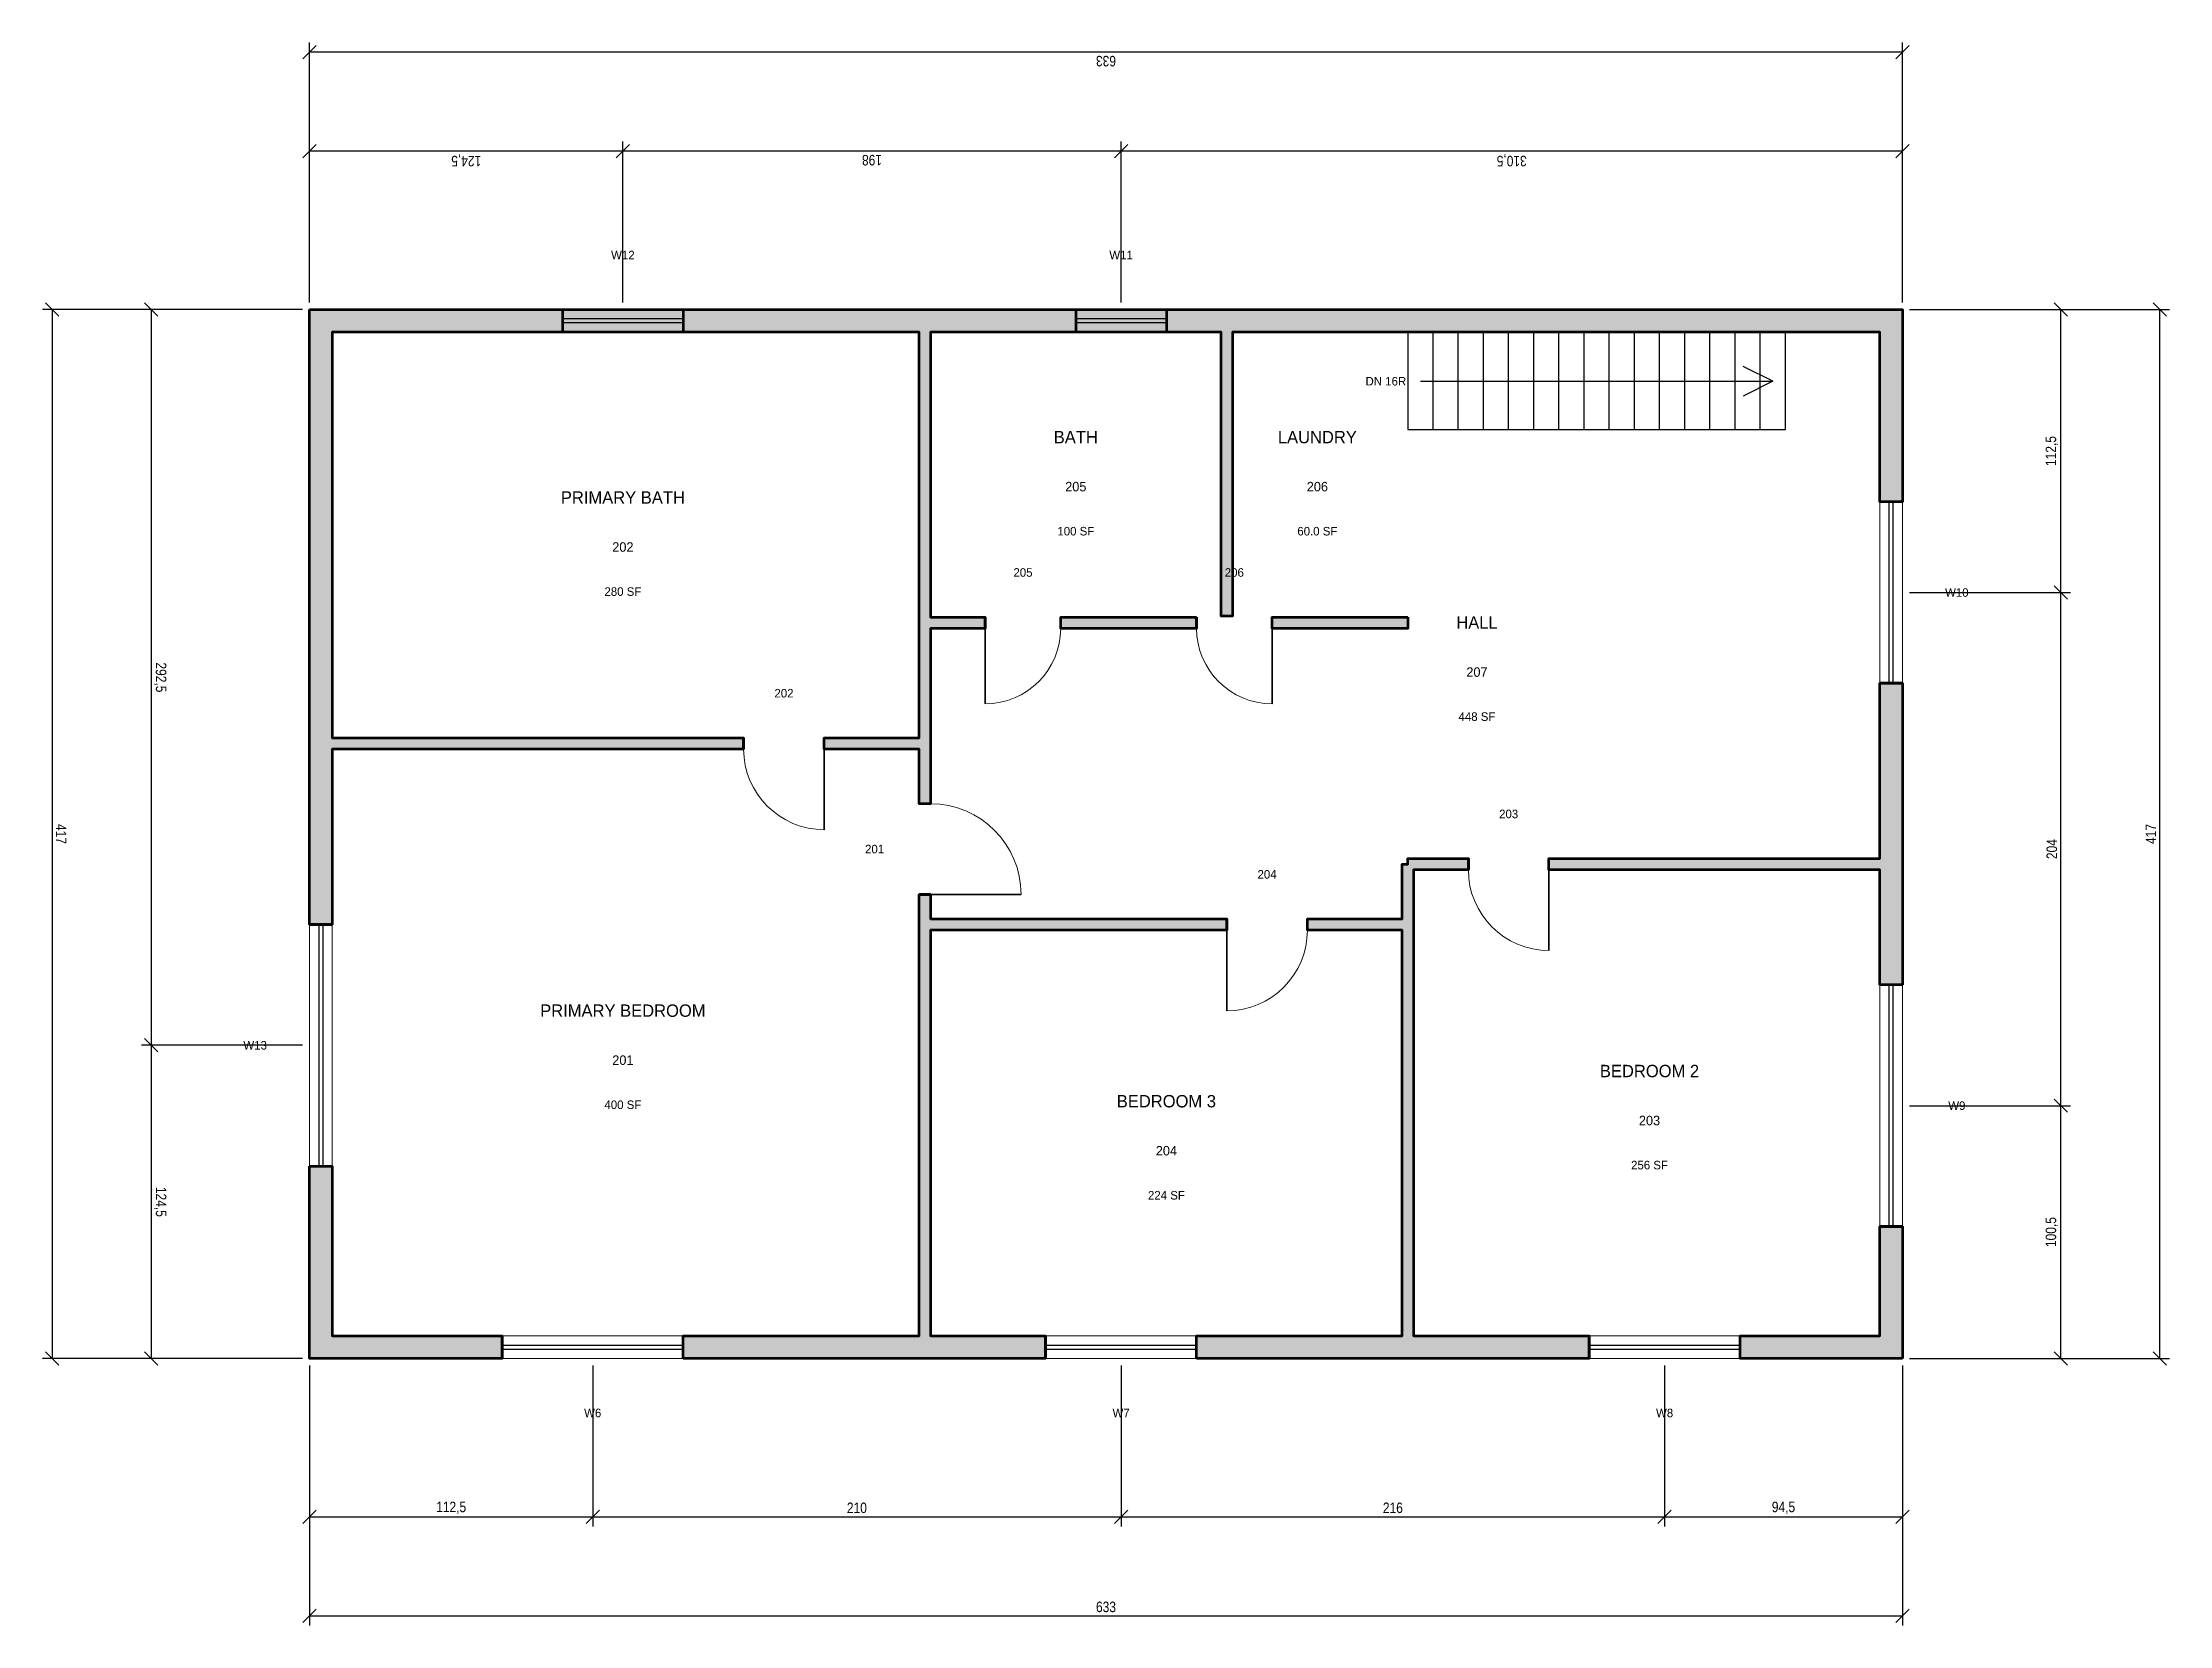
# Model space of a CAD drawing. Header units: inches. Extents: x -111 to 735, y -111 to 519.
import ezdxf
from ezdxf.enums import TextEntityAlignment as Align

# ---------------------------------------------------------------- set-up
doc = ezdxf.new("R2010")
doc.units = ezdxf.units.IN
doc.header["$MEASUREMENT"] = 0
for name, color, linetype, lineweight in [('A-ANNO-DIMS', 1, 'CONTINUOUS', 18), ('A-ANNO-SYMB', 7, 'CONTINUOUS', 25), ('A-ANNO-TEXT', 7, 'CONTINUOUS', 25), ('A-DOOR', 2, 'CONTINUOUS', 35), ('A-DOOR-SWNG', 2, 'CONTINUOUS', 13), ('A-FLOR-IDEN', 7, 'CONTINUOUS', 18), ('A-FLOR-STRS', 3, 'CONTINUOUS', 25), ('A-GLAZ', 4, 'CONTINUOUS', 25), ('A-GLAZ-SILL', 4, 'CONTINUOUS', 18), ('A-WALL', 7, 'CONTINUOUS', 70), ('A-WALL-PATT', 8, 'CONTINUOUS', 0)]:
    doc.layers.add(name, color=color, linetype=linetype, lineweight=lineweight)
doc.styles.add('OpenSansCondensed-Light', font='OpenSansCondensed-Light.ttf')
doc.dimstyles.new('ARCHKIT', dxfattribs={"dimtxt": 4.15748, "dimasz": 2.5, "dimexe": 3.779528, "dimexo": 2.834646, "dimgap": 1.511811, "dimtad": 1, "dimdec": 4, "dimlunit": 4, "dimtsz": 2.645669, "dimcen": 2.5, "dimazin": 3, "dimtfac": 1, "dimtmove": 0, "dimatfit": 3})

# ---------------------------------------------------------------- blocks, each defined once
blk = doc.blocks.new('_OBLIQUE')
at = {"color": 0, "linetype": 'BYBLOCK'}
blk.add_line((-0.5, -0.5), (0.5, 0.5), dxfattribs=at)
blk = doc.blocks.new('*D1')
for p, q in [((-4.5, -7.33), (-4.5, -110.64)), ((628.5, -7.33), (628.5, -110.64)), ((-4.5, -106.86), (628.5, -106.86))]:
    blk.add_line(p, q)
at = {"layer": 'Defpoints'}
for p in [(-4.5, -4.5), (628.5, -4.5), (-4.5, -106.86)]:
    blk.add_point(p, dxfattribs=at)
at = {"layer": 'A-ANNO-DIMS', "xscale": 5.291338582677165, "yscale": 5.291338582677165}
for p in [(-4.5, -106.86), (628.5, -106.86)]:
    blk.add_blockref('_OBLIQUE', p, dxfattribs=at)
at = {"layer": 'A-ANNO-DIMS', "insert": (312, -103.27), "char_height": 4.157, "attachment_point": 5, "style": 'OpenSansCondensed-Light'}
blk.add_mtext('633', dxfattribs=at)
blk = doc.blocks.new('*D2')
for p, q in [((-4.5, -7.33), (-4.5, -71.27)), ((108, -7.33), (108, -71.27)), ((-4.5, -67.49), (108, -67.49))]:
    blk.add_line(p, q)
at = {"layer": 'Defpoints'}
for p in [(-4.5, -4.5), (108, -4.5), (-4.5, -67.49)]:
    blk.add_point(p, dxfattribs=at)
at = {"layer": 'A-ANNO-DIMS', "xscale": 5.291338582677165, "yscale": 5.291338582677165}
for p in [(-4.5, -67.49), (108, -67.49)]:
    blk.add_blockref('_OBLIQUE', p, dxfattribs=at)
at = {"layer": 'A-ANNO-DIMS', "insert": (51.75, -63.9), "char_height": 4.157, "attachment_point": 5, "style": 'OpenSansCondensed-Light'}
blk.add_mtext('112,5', dxfattribs=at)
blk = doc.blocks.new('*D3')
for p, q in [((108, -7.33), (108, -71.27)), ((318, -7.33), (318, -71.27)), ((108, -67.49), (318, -67.49))]:
    blk.add_line(p, q)
at = {"layer": 'Defpoints'}
for p in [(108, -4.5), (318, -4.5), (108, -67.49)]:
    blk.add_point(p, dxfattribs=at)
at = {"layer": 'A-ANNO-DIMS', "xscale": 5.291338582677165, "yscale": 5.291338582677165}
for p in [(108, -67.49), (318, -67.49)]:
    blk.add_blockref('_OBLIQUE', p, dxfattribs=at)
at = {"layer": 'A-ANNO-DIMS', "insert": (213, -63.9), "char_height": 4.157, "attachment_point": 5, "style": 'OpenSansCondensed-Light'}
blk.add_mtext('210', dxfattribs=at)
blk = doc.blocks.new('*D4')
for p, q in [((318, -7.33), (318, -71.27)), ((534, -7.33), (534, -71.27)), ((318, -67.49), (534, -67.49))]:
    blk.add_line(p, q)
at = {"layer": 'Defpoints'}
for p in [(318, -4.5), (534, -4.5), (318, -67.49)]:
    blk.add_point(p, dxfattribs=at)
at = {"layer": 'A-ANNO-DIMS', "xscale": 5.291338582677165, "yscale": 5.291338582677165}
for p in [(318, -67.49), (534, -67.49)]:
    blk.add_blockref('_OBLIQUE', p, dxfattribs=at)
at = {"layer": 'A-ANNO-DIMS', "insert": (426, -63.9), "char_height": 4.157, "attachment_point": 5, "style": 'OpenSansCondensed-Light'}
blk.add_mtext('216', dxfattribs=at)
blk = doc.blocks.new('*D5')
for p, q in [((534, -7.33), (534, -71.27)), ((628.5, -7.33), (628.5, -71.27)), ((534, -67.49), (628.5, -67.49))]:
    blk.add_line(p, q)
at = {"layer": 'Defpoints'}
for p in [(534, -4.5), (628.5, -4.5), (534, -67.49)]:
    blk.add_point(p, dxfattribs=at)
at = {"layer": 'A-ANNO-DIMS', "xscale": 5.291338582677165, "yscale": 5.291338582677165}
for p in [(534, -67.49), (628.5, -67.49)]:
    blk.add_blockref('_OBLIQUE', p, dxfattribs=at)
at = {"layer": 'A-ANNO-DIMS', "insert": (581.25, -63.9), "char_height": 4.157, "attachment_point": 5, "style": 'OpenSansCondensed-Light'}
blk.add_mtext('94,5', dxfattribs=at)
blk = doc.blocks.new('*D6')
for p, q in [((631.33, 412.5), (734.64, 412.5)), ((730.86, -4.5), (730.86, 412.5)), ((631.33, -4.5), (734.64, -4.5))]:
    blk.add_line(p, q)
at = {"layer": 'Defpoints'}
for p in [(628.5, 412.5), (628.5, -4.5), (730.86, -4.5)]:
    blk.add_point(p, dxfattribs=at)
at = {"layer": 'A-ANNO-DIMS', "xscale": 5.291338582677165, "yscale": 5.291338582677165, "rotation": 90}
for p in [(730.86, 412.5), (730.86, -4.5)]:
    blk.add_blockref('_OBLIQUE', p, dxfattribs=at)
at = {"layer": 'A-ANNO-DIMS', "insert": (727.27, 204), "char_height": 4.157, "attachment_point": 5, "rotation": 90, "style": 'OpenSansCondensed-Light'}
blk.add_mtext('417', dxfattribs=at)
blk = doc.blocks.new('*D7')
for p, q in [((631.33, 96), (695.27, 96)), ((691.49, -4.5), (691.49, 96)), ((631.33, -4.5), (695.27, -4.5))]:
    blk.add_line(p, q)
at = {"layer": 'Defpoints'}
for p in [(628.5, 96), (628.5, -4.5), (691.49, -4.5)]:
    blk.add_point(p, dxfattribs=at)
at = {"layer": 'A-ANNO-DIMS', "xscale": 5.291338582677165, "yscale": 5.291338582677165, "rotation": 90}
for p in [(691.49, 96), (691.49, -4.5)]:
    blk.add_blockref('_OBLIQUE', p, dxfattribs=at)
at = {"layer": 'A-ANNO-DIMS', "insert": (687.9, 45.75), "char_height": 4.157, "attachment_point": 5, "rotation": 90, "style": 'OpenSansCondensed-Light'}
blk.add_mtext('100,5', dxfattribs=at)
blk = doc.blocks.new('*D8')
for p, q in [((631.33, 300), (695.27, 300)), ((691.49, 96), (691.49, 300)), ((631.33, 96), (695.27, 96))]:
    blk.add_line(p, q)
at = {"layer": 'Defpoints'}
for p in [(628.5, 300), (628.5, 96), (691.49, 96)]:
    blk.add_point(p, dxfattribs=at)
at = {"layer": 'A-ANNO-DIMS', "xscale": 5.291338582677165, "yscale": 5.291338582677165, "rotation": 90}
for p in [(691.49, 300), (691.49, 96)]:
    blk.add_blockref('_OBLIQUE', p, dxfattribs=at)
at = {"layer": 'A-ANNO-DIMS', "insert": (687.9, 198), "char_height": 4.157, "attachment_point": 5, "rotation": 90, "style": 'OpenSansCondensed-Light'}
blk.add_mtext('204', dxfattribs=at)
blk = doc.blocks.new('*D9')
for p, q in [((631.33, 412.5), (695.27, 412.5)), ((691.49, 300), (691.49, 412.5)), ((631.33, 300), (695.27, 300))]:
    blk.add_line(p, q)
at = {"layer": 'Defpoints'}
for p in [(628.5, 412.5), (628.5, 300), (691.49, 300)]:
    blk.add_point(p, dxfattribs=at)
at = {"layer": 'A-ANNO-DIMS', "xscale": 5.291338582677165, "yscale": 5.291338582677165, "rotation": 90}
for p in [(691.49, 412.5), (691.49, 300)]:
    blk.add_blockref('_OBLIQUE', p, dxfattribs=at)
at = {"layer": 'A-ANNO-DIMS', "insert": (687.9, 356.25), "char_height": 4.157, "attachment_point": 5, "rotation": 90, "style": 'OpenSansCondensed-Light'}
blk.add_mtext('112,5', dxfattribs=at)
blk = doc.blocks.new('*D10')
for p, q in [((-4.5, 415.33), (-4.5, 518.64)), ((628.5, 415.33), (628.5, 518.64)), ((628.5, 514.86), (-4.5, 514.86))]:
    blk.add_line(p, q)
at = {"layer": 'Defpoints'}
for p in [(628.5, 514.86), (-4.5, 412.5), (628.5, 412.5)]:
    blk.add_point(p, dxfattribs=at)
at = {"layer": 'A-ANNO-DIMS', "xscale": 5.291338582677165, "yscale": 5.291338582677165, "rotation": 180}
for p in [(-4.5, 514.86), (628.5, 514.86)]:
    blk.add_blockref('_OBLIQUE', p, dxfattribs=at)
at = {"layer": 'A-ANNO-DIMS', "insert": (312, 511.27), "char_height": 4.157, "attachment_point": 5, "rotation": 180, "style": 'OpenSansCondensed-Light'}
blk.add_mtext('633', dxfattribs=at)
blk = doc.blocks.new('*D11')
for p, q in [((318, 415.33), (318, 479.27)), ((628.5, 475.49), (318, 475.49)), ((628.5, 415.33), (628.5, 479.27))]:
    blk.add_line(p, q)
at = {"layer": 'Defpoints'}
for p in [(628.5, 475.49), (318, 412.5), (628.5, 412.5)]:
    blk.add_point(p, dxfattribs=at)
at = {"layer": 'A-ANNO-DIMS', "xscale": 5.291338582677165, "yscale": 5.291338582677165, "rotation": 180}
for p in [(318, 475.49), (628.5, 475.49)]:
    blk.add_blockref('_OBLIQUE', p, dxfattribs=at)
at = {"layer": 'A-ANNO-DIMS', "insert": (473.25, 471.9), "char_height": 4.157, "attachment_point": 5, "rotation": 180, "style": 'OpenSansCondensed-Light'}
blk.add_mtext('310,5', dxfattribs=at)
blk = doc.blocks.new('*D12')
for p, q in [((120, 415.33), (120, 479.27)), ((318, 475.49), (120, 475.49)), ((318, 415.33), (318, 479.27))]:
    blk.add_line(p, q)
at = {"layer": 'Defpoints'}
for p in [(318, 475.49), (120, 412.5), (318, 412.5)]:
    blk.add_point(p, dxfattribs=at)
at = {"layer": 'A-ANNO-DIMS', "xscale": 5.291338582677165, "yscale": 5.291338582677165, "rotation": 180}
for p in [(120, 475.49), (318, 475.49)]:
    blk.add_blockref('_OBLIQUE', p, dxfattribs=at)
at = {"layer": 'A-ANNO-DIMS', "insert": (219, 471.9), "char_height": 4.157, "attachment_point": 5, "rotation": 180, "style": 'OpenSansCondensed-Light'}
blk.add_mtext('198', dxfattribs=at)
blk = doc.blocks.new('*D13')
for p, q in [((-4.5, 415.33), (-4.5, 479.27)), ((120, 475.49), (-4.5, 475.49)), ((120, 415.33), (120, 479.27))]:
    blk.add_line(p, q)
at = {"layer": 'Defpoints'}
for p in [(120, 475.49), (-4.5, 412.5), (120, 412.5)]:
    blk.add_point(p, dxfattribs=at)
at = {"layer": 'A-ANNO-DIMS', "xscale": 5.291338582677165, "yscale": 5.291338582677165, "rotation": 180}
for p in [(-4.5, 475.49), (120, 475.49)]:
    blk.add_blockref('_OBLIQUE', p, dxfattribs=at)
at = {"layer": 'A-ANNO-DIMS', "insert": (57.75, 471.9), "char_height": 4.157, "attachment_point": 5, "rotation": 180, "style": 'OpenSansCondensed-Light'}
blk.add_mtext('124,5', dxfattribs=at)
blk = doc.blocks.new('*D14')
for p, q in [((-7.33, 412.5), (-110.64, 412.5)), ((-106.86, 412.5), (-106.86, -4.5)), ((-7.33, -4.5), (-110.64, -4.5))]:
    blk.add_line(p, q)
at = {"layer": 'Defpoints'}
for p in [(-106.86, 412.5), (-4.5, 412.5), (-4.5, -4.5)]:
    blk.add_point(p, dxfattribs=at)
at = {"layer": 'A-ANNO-DIMS', "xscale": 5.291338582677165, "yscale": 5.291338582677165, "rotation": -90}
for p in [(-106.86, 412.5), (-106.86, -4.5)]:
    blk.add_blockref('_OBLIQUE', p, dxfattribs=at)
at = {"layer": 'A-ANNO-DIMS', "insert": (-103.27, 204), "char_height": 4.157, "attachment_point": 5, "rotation": 270, "style": 'OpenSansCondensed-Light'}
blk.add_mtext('417', dxfattribs=at)
blk = doc.blocks.new('*D15')
for p, q in [((-7.33, 412.5), (-71.27, 412.5)), ((-67.49, 412.5), (-67.49, 120)), ((-7.33, 120), (-71.27, 120))]:
    blk.add_line(p, q)
at = {"layer": 'Defpoints'}
for p in [(-67.49, 412.5), (-4.5, 412.5), (-4.5, 120)]:
    blk.add_point(p, dxfattribs=at)
at = {"layer": 'A-ANNO-DIMS', "xscale": 5.291338582677165, "yscale": 5.291338582677165, "rotation": -90}
for p in [(-67.49, 412.5), (-67.49, 120)]:
    blk.add_blockref('_OBLIQUE', p, dxfattribs=at)
at = {"layer": 'A-ANNO-DIMS', "insert": (-63.9, 266.25), "char_height": 4.157, "attachment_point": 5, "rotation": 270, "style": 'OpenSansCondensed-Light'}
blk.add_mtext('292,5', dxfattribs=at)
blk = doc.blocks.new('*D16')
for p, q in [((-7.33, 120), (-71.27, 120)), ((-67.49, 120), (-67.49, -4.5)), ((-7.33, -4.5), (-71.27, -4.5))]:
    blk.add_line(p, q)
at = {"layer": 'Defpoints'}
for p in [(-67.49, 120), (-4.5, 120), (-4.5, -4.5)]:
    blk.add_point(p, dxfattribs=at)
at = {"layer": 'A-ANNO-DIMS', "xscale": 5.291338582677165, "yscale": 5.291338582677165, "rotation": -90}
for p in [(-67.49, 120), (-67.49, -4.5)]:
    blk.add_blockref('_OBLIQUE', p, dxfattribs=at)
at = {"layer": 'A-ANNO-DIMS', "insert": (-63.9, 57.75), "char_height": 4.157, "attachment_point": 5, "rotation": 270, "style": 'OpenSansCondensed-Light'}
blk.add_mtext('124,5', dxfattribs=at)

msp = doc.modelspace()

# ---------------------------------------------------------------- hatches: boundary and pattern name
at = {"layer": 'A-WALL-PATT'}
for points in [[(-4.5, 412.5), (628.5, 412.5), (628.5, 336), (619.5, 336), (619.5, 403.5), (362.25, 403.5), (362.25, 290.6437), (357.75, 290.6437), (357.75, 403.5), (242.25, 403.5), (242.25, 290.25), (264, 290.25), (264, 285.75), (242.25, 285.75), (242.25, 216), (237.75, 216), (237.75, 237.75), (200.04, 237.75), (200.04, 242.25), (237.75, 242.25), (237.75, 403.5), (4.5, 403.5), (4.5, 242.25), (168, 242.25), (168, 237.75), (4.5, 237.75), (4.5, 168), (-4.5, 168), (-4.5, 412.5)], [(348, 290.25), (348, 285.75), (294, 285.75), (294, 290.25), (348, 290.25)], [(432, 290.25), (432, 285.75), (378, 285.75), (378, 290.25), (432, 290.25)], [(628.5, 144), (619.5, 144), (619.5, 189.75), (488.04, 189.75), (488.04, 194.25), (619.5, 194.25), (619.5, 264), (628.5, 264), (628.5, 144)], [(348, -4.5), (348, 4.5), (429.75, 4.5), (429.75, 165.75), (392.04, 165.75), (392.04, 170.25), (429.75, 170.25), (429.75, 192), (432, 192), (432, 194.25), (456, 194.25), (456, 189.75), (434.25, 189.75), (434.25, 4.5), (504, 4.5), (504, -4.5), (348, -4.5)], [(144, -4.5), (144, 4.5), (237.75, 4.5), (237.75, 180), (242.25, 180), (242.25, 170.25), (360, 170.25), (360, 165.75), (242.25, 165.75), (242.25, 4.5), (288, 4.5), (288, -4.5), (144, -4.5)], [(-4.5, 72), (4.5, 72), (4.5, 4.5), (72, 4.5), (72, -4.5), (-4.5, -4.5), (-4.5, 72)], [(628.5, -4.5), (564, -4.5), (564, 4.5), (619.5, 4.5), (619.5, 48), (628.5, 48), (628.5, -4.5)]]:
    msp.add_hatch(color=256, dxfattribs=at).paths.add_polyline_path(points)

# ---------------------------------------------------------------- linework, layer by layer
at = {"layer": 'A-DOOR'}
for points in [[(264, 285.75), (264, 255.75)], [(378, 285.75), (378, 255.75)], [(200.04, 237.75), (200.04, 205.71)], [(488.04, 189.75), (488.04, 157.71)], [(242.25, 180), (278.25, 180)], [(360, 165.75), (360, 133.71)]]:
    msp.add_lwpolyline(points, dxfattribs=at)
at = {"layer": 'A-DOOR-SWNG'}
for centre, radius, start, end in [((264, 285.75), 30, -90, 0), ((378, 285.75), 30, 180, 270), ((200.04, 237.75), 32.04, 180, 270), ((242.25, 180), 36, 0, 90), ((488.04, 189.75), 32.04, 180, 270), ((360, 165.75), 32.04, -90, 0)]:
    msp.add_arc(centre, radius, start, end, dxfattribs=at)
at = {"layer": 'A-FLOR-STRS'}
msp.add_lwpolyline([(432, 364.8), (581.994, 364.8), (581.994, 403.2), (432, 403.2)], close=True, dxfattribs=at)
for points in [[(441.9996, 364.8), (441.9996, 403.2)], [(451.9992, 364.8), (451.9992, 403.2)], [(461.9988, 364.8), (461.9988, 403.2)], [(471.9984, 364.8), (471.9984, 403.2)], [(481.998, 364.8), (481.998, 403.2)], [(491.9976, 364.8), (491.9976, 403.2)], [(501.9972, 364.8), (501.9972, 403.2)], [(511.9968, 364.8), (511.9968, 403.2)], [(521.9964, 364.8), (521.9964, 403.2)], [(531.996, 364.8), (531.996, 403.2)], [(541.9956, 364.8), (541.9956, 403.2)], [(551.9952, 364.8), (551.9952, 403.2)], [(561.9948, 364.8), (561.9948, 403.2)], [(571.9944, 364.8), (571.9944, 403.2)], [(576.9942, 384), (565.18318, 389.90551)], [(436.9998, 384), (576.9942, 384)], [(576.9942, 384), (565.18318, 378.09449)]]:
    msp.add_lwpolyline(points, dxfattribs=at)
at = {"layer": 'A-GLAZ'}
for points in [[(144, 408.7874), (96, 408.7874)], [(144, 407.2126), (96, 407.2126)], [(336, 408.7874), (300, 408.7874)], [(336, 407.2126), (300, 407.2126)], [(623.2126, 264), (623.2126, 336)], [(624.7874, 264), (624.7874, 336)], [(-0.7874, 168), (-0.7874, 72)], [(0.7874, 168), (0.7874, 72)], [(623.2126, 48), (623.2126, 144)], [(624.7874, 48), (624.7874, 144)], [(72, 0.7874), (144, 0.7874)], [(288, 0.7874), (348, 0.7874)], [(504, 0.7874), (564, 0.7874)], [(72, -0.7874), (144, -0.7874)], [(288, -0.7874), (348, -0.7874)], [(504, -0.7874), (564, -0.7874)]]:
    msp.add_lwpolyline(points, dxfattribs=at)
at = {"layer": 'A-GLAZ-SILL'}
for points in [[(144, 412.5), (96, 412.5)], [(336, 412.5), (300, 412.5)], [(144, 403.5), (96, 403.5)], [(336, 403.5), (300, 403.5)], [(619.5, 264), (619.5, 336)], [(628.5, 264), (628.5, 336)], [(-4.5, 168), (-4.5, 72)], [(4.5, 168), (4.5, 72)], [(619.5, 48), (619.5, 144)], [(628.5, 48), (628.5, 144)], [(72, 4.5), (144, 4.5)], [(288, 4.5), (348, 4.5)], [(504, 4.5), (564, 4.5)], [(72, -4.5), (144, -4.5)], [(288, -4.5), (348, -4.5)], [(504, -4.5), (564, -4.5)]]:
    msp.add_lwpolyline(points, dxfattribs=at)
at = {"layer": 'A-WALL'}
for points in [[(-4.5, 412.5), (628.5, 412.5), (628.5, 336), (619.5, 336), (619.5, 403.5), (362.25, 403.5), (362.25, 290.6437), (357.75, 290.6437), (357.75, 403.5), (242.25, 403.5), (242.25, 290.25), (264, 290.25), (264, 285.75), (242.25, 285.75), (242.25, 216), (237.75, 216), (237.75, 237.75), (200.04, 237.75), (200.04, 242.25), (237.75, 242.25), (237.75, 403.5), (4.5, 403.5), (4.5, 242.25), (168, 242.25), (168, 237.75), (4.5, 237.75), (4.5, 168), (-4.5, 168), (-4.5, 412.5)], [(348, 290.25), (348, 285.75), (294, 285.75), (294, 290.25), (348, 290.25)], [(432, 290.25), (432, 285.75), (378, 285.75), (378, 290.25), (432, 290.25)], [(628.5, 144), (619.5, 144), (619.5, 189.75), (488.04, 189.75), (488.04, 194.25), (619.5, 194.25), (619.5, 264), (628.5, 264), (628.5, 144)], [(348, -4.5), (348, 4.5), (429.75, 4.5), (429.75, 165.75), (392.04, 165.75), (392.04, 170.25), (429.75, 170.25), (429.75, 192), (432, 192), (432, 194.25), (456, 194.25), (456, 189.75), (434.25, 189.75), (434.25, 4.5), (504, 4.5), (504, -4.5), (348, -4.5)], [(144, -4.5), (144, 4.5), (237.75, 4.5), (237.75, 180), (242.25, 180), (242.25, 170.25), (360, 170.25), (360, 165.75), (242.25, 165.75), (242.25, 4.5), (288, 4.5), (288, -4.5), (144, -4.5)], [(-4.5, 72), (4.5, 72), (4.5, 4.5), (72, 4.5), (72, -4.5), (-4.5, -4.5), (-4.5, 72)], [(628.5, -4.5), (564, -4.5), (564, 4.5), (619.5, 4.5), (619.5, 48), (628.5, 48), (628.5, -4.5)]]:
    msp.add_lwpolyline(points, close=True, dxfattribs=at)
for points in [[(96, 412.5), (96, 403.5)], [(144, 412.5), (144, 403.5)], [(300, 412.5), (300, 403.5)], [(336, 412.5), (336, 403.5)], [(628.5, 336), (619.5, 336)], [(264, 285.75), (264, 290.25)], [(294, 285.75), (294, 290.25)], [(348, 285.75), (348, 290.25)], [(378, 285.75), (378, 290.25)], [(628.5, 264), (619.5, 264)], [(168, 237.75), (168, 242.25)], [(200.04, 237.75), (200.04, 242.25)], [(242.25, 216), (237.75, 216)], [(456, 189.75), (456, 194.25)], [(488.04, 189.75), (488.04, 194.25)], [(242.25, 180), (237.75, 180)], [(360, 165.75), (360, 170.25)], [(392.04, 165.75), (392.04, 170.25)], [(-4.5, 168), (4.5, 168)], [(628.5, 144), (619.5, 144)], [(-4.5, 72), (4.5, 72)], [(628.5, 48), (619.5, 48)], [(72, -4.5), (72, 4.5)], [(144, -4.5), (144, 4.5)], [(288, -4.5), (288, 4.5)], [(348, -4.5), (348, 4.5)], [(504, -4.5), (504, 4.5)], [(564, -4.5), (564, 4.5)]]:
    msp.add_lwpolyline(points, dxfattribs=at)

# ---------------------------------------------------------------- texts
at = {"layer": 'A-ANNO-SYMB'}
for s, p in [('W12', (120, 434.15354)), ('W11', (318, 434.15354)), ('205', (279, 307.96654)), ('206', (363, 307.96654)), ('W10', (650.15354, 300)), ('202', (184.02, 259.96654)), ('203', (472.02, 211.96654)), ('201', (220.03346, 198)), ('204', (376.02, 187.96654)), ('W13', (-26.15354, 120)), ('W9', (650.15354, 96)), ('W6', (108, -26.15354)), ('W7', (318, -26.15354)), ('W8', (534, -26.15354))]:
    msp.add_text(s, height=3.401575, dxfattribs=at).set_placement(p, align=Align.MIDDLE_CENTER)
at = {"layer": 'A-ANNO-TEXT'}
msp.add_text('DN 16R', height=3.401575, dxfattribs=at).set_placement((423.22027, 384), align=Align.MIDDLE_CENTER)
at = {"layer": 'A-FLOR-IDEN'}
for s, height, p in [('BATH', 4.913386, (300, 361.77953)), ('LAUNDRY', 4.913386, (396, 361.77953)), ('PRIMARY BATH', 4.9133858, (120, 337.77953)), ('205', 3.779528, (300, 342.09449)), ('206', 3.779528, (396, 342.09449)), ('100 SF', 3.401575, (300, 324.37795)), ('60.0 SF', 3.401575, (396, 324.37795)), ('202', 3.779528, (120, 318.09449)), ('280 SF', 3.401575, (120, 300.37795)), ('HALL', 4.913386, (459.42857, 288.06524)), ('207', 3.779528, (459.42857, 268.3802)), ('448 SF', 3.401575, (459.42857, 250.66367)), ('PRIMARY BEDROOM', 4.9133858, (120, 133.77953)), ('201', 3.779528, (120, 114.09449)), ('BEDROOM 2', 4.913386, (528, 109.77953)), ('400 SF', 3.401575, (120, 96.37795)), ('BEDROOM 3', 4.913386, (336, 97.77953)), ('203', 3.779528, (528, 90.09449)), ('204', 3.779528, (336, 78.09449)), ('256 SF', 3.401575, (528, 72.37795)), ('224 SF', 3.401575, (336, 60.37795))]:
    msp.add_text(s, height=height, dxfattribs=at).set_placement(p, align=Align.MIDDLE_CENTER)

# ---------------------------------------------------------------- dimensions: what is measured, and where the dimension line sits
at = {"layer": 'A-ANNO-DIMS'}
for base, p1, p2, angle, picture, middle in [((628.5, 514.8622), (628.5, 412.5), (-4.5, 412.5), 180, '*D10', (312, 511.27165)), ((120, 475.49213), (120, 412.5), (-4.5, 412.5), 180, '*D13', (57.75, 471.90157)), ((318, 475.49213), (318, 412.5), (120, 412.5), 180, '*D12', (219, 471.90157)), ((628.5, 475.49213), (628.5, 412.5), (318, 412.5), 180, '*D11', (473.25, 471.90157)), ((-106.8622, 412.5), (-4.5, 412.5), (-4.5, -4.5), 270, '*D14', (-103.27165, 204)), ((-67.49213, 412.5), (-4.5, 412.5), (-4.5, 120), 270, '*D15', (-63.90157, 266.25)), ((730.8622, -4.5), (628.5, -4.5), (628.5, 412.5), 90, '*D6', (727.27165, 204)), ((691.49213, 300), (628.5, 300), (628.5, 412.5), 90, '*D9', (687.90157, 356.25)), ((691.49213, 96), (628.5, 96), (628.5, 300), 90, '*D8', (687.90157, 198)), ((-67.49213, 120), (-4.5, 120), (-4.5, -4.5), 270, '*D16', (-63.90157, 57.75)), ((691.49213, -4.5), (628.5, -4.5), (628.5, 96), 90, '*D7', (687.90157, 45.75))]:
    dim = msp.add_linear_dim(base=base, p1=p1, p2=p2, angle=angle, dimstyle='ARCHKIT', dxfattribs=at)
    dim.commit()
    dim.dimension.update_dxf_attribs({"geometry": picture, "text_midpoint": middle})
for base, p1, p2, picture, middle in [((-4.5, -106.8622), (-4.5, -4.5), (628.5, -4.5), '*D1', (312, -103.27165)), ((-4.5, -67.49213), (-4.5, -4.5), (108, -4.5), '*D2', (51.75, -63.90157)), ((108, -67.49213), (108, -4.5), (318, -4.5), '*D3', (213, -63.90157)), ((318, -67.49213), (318, -4.5), (534, -4.5), '*D4', (426, -63.90157)), ((534, -67.49213), (534, -4.5), (628.5, -4.5), '*D5', (581.25, -63.90157))]:
    dim = msp.add_linear_dim(base=base, p1=p1, p2=p2, dimstyle='ARCHKIT', dxfattribs=at)
    dim.commit()
    dim.dimension.update_dxf_attribs({"geometry": picture, "text_midpoint": middle})

doc.saveas('drawing.dxf')
